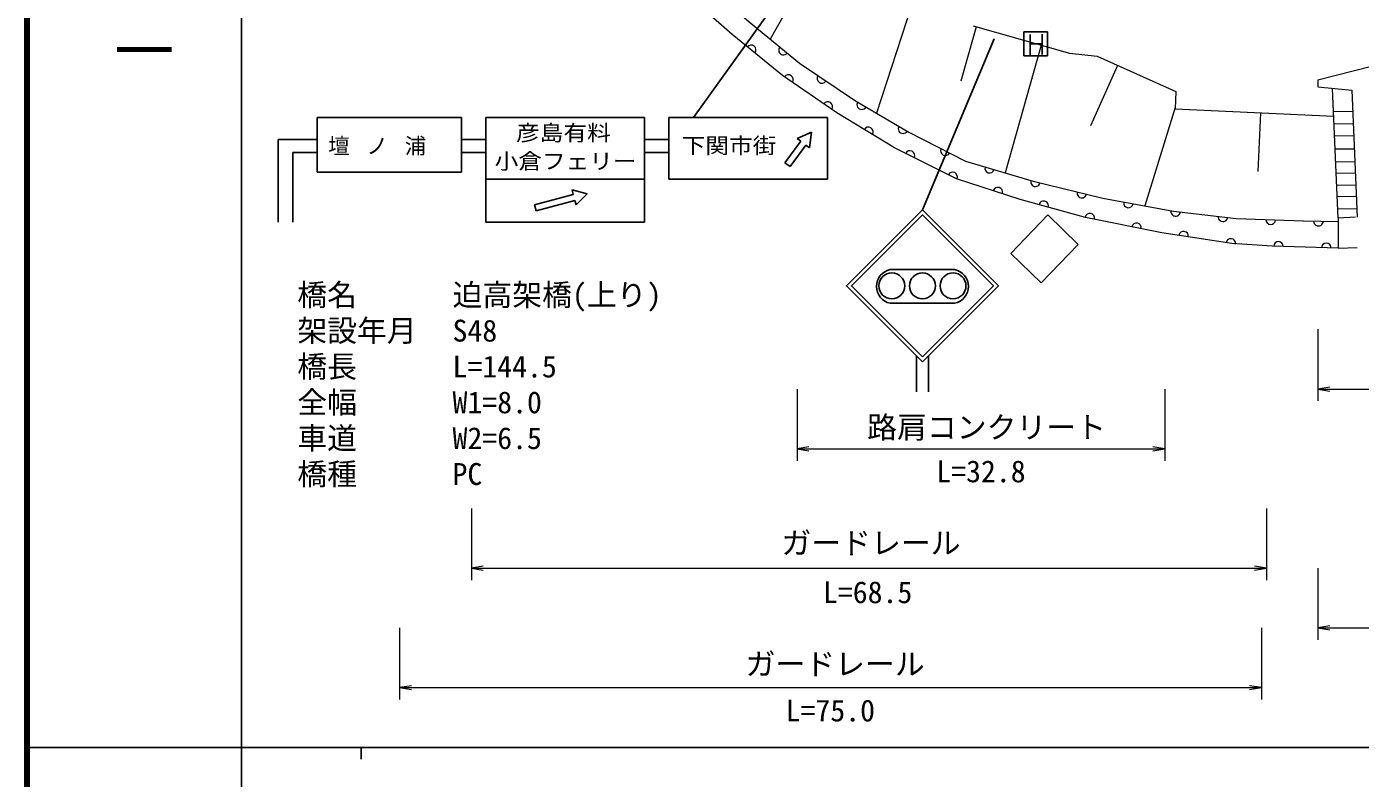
# Model space of a CAD drawing. Units: millimetres, scale not verified. Extents: x 40000 to 680000, y 20000 to 380000.
# Drawn here: x 40000 to 151668, y 202409 to 265339 of the extents above; entities that cross this region are included whole.
import ezdxf
from ezdxf.enums import TextEntityAlignment as Align

# ---------------------------------------------------------------- set-up
doc = ezdxf.new("R2010")
doc.units = ezdxf.units.MM
doc.header["$LTSCALE"] = 1000
for name, color, linetype, lineweight in [('M-STR-HTXT', 7, 'Continuous', 13), ('M-STR-STRC', 7, 'Continuous', 25), ('M-TTL', 2, 'Continuous', 140), ('M-TTL-BAND', 7, 'Continuous', 25), ('M-WORK', 1, 'Continuous', 13)]:
    doc.layers.add(name, color=color, linetype=linetype, lineweight=lineweight)
doc.styles.add('@ＭＳ ゴシック', font='')
doc.styles.add('ＭＳ ゴシック', font='')
doc.styles.get('@ＭＳ ゴシック').set_extended_font_data('@MS Gothic')
doc.styles.get('ＭＳ ゴシック').set_extended_font_data('MS Gothic')

# ---------------------------------------------------------------- blocks, each defined once
blk = doc.blocks.new('open_arrow')
at = {"color": 0, "linetype": 'Continuous', "lineweight": -2}
blk.add_lwpolyline([(7.5, 1.25), (0, 0), (7.5, -1.25)], dxfattribs=at)

msp = doc.modelspace()

# ---------------------------------------------------------------- linework, layer by layer
at = {"layer": 'M-STR-HTXT'}
for p, q in [((148106, 240000), (148106, 234000)), ((104505, 235000), (104505, 229000)), ((135295, 235000), (135295, 229000)), ((148106, 235000), (191921, 235000)), ((104505, 230000), (135295, 230000)), ((77234, 225000), (77234, 219000)), ((143803, 225000), (143803, 219000)), ((77234, 220000), (143803, 220000)), ((148106, 220000), (148106, 214000)), ((71218, 215000), (71218, 209000)), ((143382, 215000), (143382, 209000)), ((148106, 215000), (276647, 215000)), ((71218, 210000), (143382, 210000))]:
    msp.add_line(p, q, dxfattribs=at)
at = {"layer": 'M-STR-STRC'}
for p, q in [((104505, 269833), (95821, 257729)), ((125483, 264909), (123483, 264909)), ((123483, 264909), (123483, 262909)), ((124024, 262994), (124024, 264693)), ((125015, 264704), (125015, 262999)), ((125483, 262909), (125483, 264909)), ((115000, 250000), (121006, 264324)), ((124024, 263909), (125015, 263909)), ((123483, 262909), (125483, 262909)), ((64331, 253158), (64331, 257729)), ((76404, 257729), (64331, 257729)), ((76404, 253158), (76404, 257729)), ((78446, 257729), (78446, 248969)), ((78446, 257729), (91728, 257729)), ((91728, 257729), (91728, 248969)), ((107054, 257729), (93770, 257729)), ((93770, 257729), (93770, 252566)), ((107054, 257729), (107054, 252566)), ((61067, 255881), (62289, 255881)), ((61067, 255881), (61067, 249353)), ((62289, 255881), (64331, 255881)), ((76404, 255881), (78446, 255881)), ((91728, 255881), (93770, 255881)), ((104813, 255746), (103485, 253938)), ((105704, 256509), (104506, 255971)), ((104506, 255971), (104813, 255746)), ((105550, 255205), (105704, 256509)), ((62289, 248969), (62289, 254793)), ((64331, 254793), (62289, 254793)), ((78446, 254793), (76404, 254793)), ((93770, 254793), (91728, 254793)), ((103915, 253622), (105243, 255430)), ((105243, 255430), (105550, 255205)), ((103485, 253938), (103915, 253622)), ((76404, 253158), (64331, 253158)), ((78446, 252582), (91728, 252582)), ((107054, 252566), (93770, 252566)), ((85767, 251302), (82532, 250422)), ((86940, 251344), (85667, 251669)), ((85667, 251669), (85767, 251302)), ((86007, 250420), (86940, 251344)), ((82532, 250422), (82672, 249908)), ((82672, 249908), (85907, 250787)), ((85907, 250787), (86007, 250420)), ((61067, 249353), (61067, 248969)), ((78446, 248969), (91728, 248969)), ((112304, 245007), (117696, 245007)), ((112304, 242179), (117696, 242179)), ((114500, 237772), (114500, 234772)), ((115500, 234772), (115500, 237772))]:
    msp.add_line(p, q, dxfattribs=at)
for points in [[(115000, 237272), (121364, 243636), (115000, 250000), (108636, 243636)], [(115000, 237696), (120940, 243636), (115000, 249576), (109060, 243636)]]:
    msp.add_lwpolyline(points, close=True, dxfattribs=at)
for centre in [(112435, 243636), (115000, 243636), (117565, 243636)]:
    msp.add_circle(centre, 1085, dxfattribs=at)
for centre, start, end in [((112596, 243593), 101.64343, 258.35657), ((117404, 243593), 281.64343, 78.35657)]:
    msp.add_arc(centre, 1444, start, end, dxfattribs=at)
at = {"layer": 'M-TTL'}
msp.add_line((40000, 380000), (40000, 20000), dxfattribs=at)
at = {"layer": 'M-TTL-BAND'}
for p, q in [((58000, 370000), (58000, 20000)), ((40000, 205000), (579000, 205000)), ((68000, 205000), (68000, 204000))]:
    msp.add_line(p, q, dxfattribs=at)
at = {"layer": 'M-WORK'}
for p, q in [((105936, 270819), (102267, 264291)), ((114095, 267092), (111145, 258100)), ((119493, 265332), (118204, 260779)), ((119254, 265400), (127329, 263113)), ((124957, 263785), (121932, 253100)), ((127329, 263113), (129640, 262870)), ((129640, 262870), (136207, 259902)), ((148106, 260897), (154394, 262496)), ((131348, 262098), (129061, 257038)), ((148106, 260897), (148106, 260292)), ((148106, 260292), (150949, 260011)), ((136207, 259902), (136155, 258451)), ((149811, 249318), (149348, 260169)), ((150949, 260011), (151394, 249382)), ((136159, 258573), (133616, 250334)), ((136155, 258451), (149447, 257848)), ((143314, 258127), (143091, 253213)), ((149430, 258242), (151022, 258264)), ((149474, 257211), (151065, 257233)), ((149517, 256201), (151108, 256223)), ((149564, 255101), (151154, 255123)), ((149610, 254033), (151198, 254055)), ((149650, 253082), (151238, 253104)), ((149694, 252068), (151281, 252090)), ((149734, 251122), (151320, 251144)), ((122401, 246362), (125514, 249572)), ((125514, 249572), (128047, 247116)), ((149778, 250098), (151363, 250120)), ((151257, 249377), (149811, 249318)), ((149811, 249318), (149811, 246789)), ((128047, 247116), (124934, 243906)), ((149811, 246789), (151415, 246843)), ((124934, 243906), (122401, 246362))]:
    msp.add_line(p, q, dxfattribs=at)
for points in [[(67228, 285716), (82892, 284184), (86894, 279210), (91053, 274661), (95942, 269699), (100491, 265758), (104699, 262280), (109394, 259118), (113869, 256515), (118613, 254083), (124280, 252405), (130094, 250969), (136029, 249899), (141283, 249291), (146902, 249072), (149811, 249031)], [(149811, 246789), (144283, 246963), (140902, 247182), (135040, 248082), (128667, 249371), (123194, 250879), (117843, 252606), (112662, 255209), (107846, 258128), (103297, 261242), (99065, 264696), (95246, 268052), (90648, 272552), (86465, 277101), (81843, 282744), (66976, 284054)]]:
    msp.add_lwpolyline(points, dxfattribs=at)
for centre, start, end in [((100658, 263395), 320.78239, 140.78239), ((103365, 263383), 140.42322, 320.42322), ((103787, 260906), 325.60867, 145.60867), ((106581, 261012), 146.03677, 326.03677), ((107087, 258647), 325.60867, 145.60867), ((109920, 258812), 149.82107, 329.82107), ((110481, 256531), 328.7816, 148.7816), ((113378, 256801), 149.82107, 329.82107), ((113957, 254558), 333.32745, 153.32745), ((116923, 254949), 152.85032, 332.85032), ((120627, 253486), 163.50401, 343.50401), ((117531, 252763), 333.32745, 153.32745), ((124465, 252359), 166.1331, 346.1331), ((121318, 251485), 342.11369, 162.11369), ((128348, 251400), 166.1331, 346.1331), ((125150, 250341), 344.59416, 164.59416), ((132261, 250579), 169.77783, 349.77783), ((129012, 249302), 348.56396, 168.56396), ((136199, 249879), 173.39792, 353.39792), ((140172, 249420), 173.39792, 353.39792), ((144163, 249179), 177.76883, 357.76883), ((148160, 249054), 179.19231, 359.19231), ((132932, 248509), 348.56396, 168.56396), ((136868, 247802), 351.2717, 171.2717), ((140822, 247195), 351.2717, 171.2717), ((144813, 246947), 358.19112, 178.19112), ((148811, 246820), 358.19112, 178.19112)]:
    msp.add_arc(centre, 400, start, end, dxfattribs=at)

# ---------------------------------------------------------------- block references
at = {"layer": 'M-STR-HTXT', "xscale": 133, "yscale": 133}
for p in [(148106, 235000), (104505, 230000), (77234, 220000), (148106, 215000), (71218, 210000)]:
    msp.add_blockref('open_arrow', p, dxfattribs=at)
at = {"layer": 'M-STR-HTXT', "xscale": 133, "yscale": 133, "rotation": 180}
for p in [(135295, 230000), (143803, 220000), (143382, 210000)]:
    msp.add_blockref('open_arrow', p, dxfattribs=at)

# ---------------------------------------------------------------- texts
at = {"layer": 'M-STR-HTXT', "style": 'ＭＳ ゴシック'}
for s, p in [('橋名', (62658, 242888)), ('迫高架橋(上り)', (75658, 242888)), ('架設年月', (62658, 239888)), ('S48', (75658, 239888)), ('橋長', (62658, 236888)), ('L=144.5', (75658, 236888)), ('全幅', (62658, 233888)), ('W1=8.0', (75658, 233888)), ('車道', (62658, 230888)), ('W2=6.5', (75658, 230888)), ('橋種', (62658, 227888)), ('PC', (75658, 227888))]:
    msp.add_text(s, height=1833, dxfattribs=at).set_placement(p, align=Align.MIDDLE_LEFT)
for s, p in [('路肩コンクリート', (120376, 231798)), ('ガードレール', (110696, 222115)), ('ガードレール', (107694, 211982))]:
    msp.add_text(s, height=1833, dxfattribs=at).set_placement(p, align=Align.MIDDLE_CENTER)
for s, p in [('L=32.8', (119905, 226643)), ('L=68.5', (110417, 216524)), ('L=75.0', (107292, 206620))]:
    msp.add_text(s, height=1833, dxfattribs=at).set_placement(p, align=Align.BOTTOM_CENTER)
at = {"layer": 'M-STR-STRC', "style": 'ＭＳ ゴシック', "width": 1.1}
for s, p in [('彦島有料', (84942, 255391)), ('下関市街', (98808, 254330)), ('小倉フェリー', (85124, 253019))]:
    msp.add_text(s, height=1320, dxfattribs=at).set_placement(p, align=Align.BOTTOM_CENTER)
at = {"layer": 'M-STR-STRC', "insert": (70056, 254552), "char_height": 1320, "attachment_point": 8, "style": 'ＭＳ ゴシック'}
msp.add_mtext('\\T1.78;壇ノ浦', dxfattribs=at)
at = {"layer": 'M-TTL-BAND', "style": '@ＭＳ ゴシック'}
msp.add_text('縮尺千分の一', height=3666, rotation=270, dxfattribs=at).set_placement((49777, 275885), align=Align.MIDDLE_CENTER)

doc.saveas('drawing.dxf')
